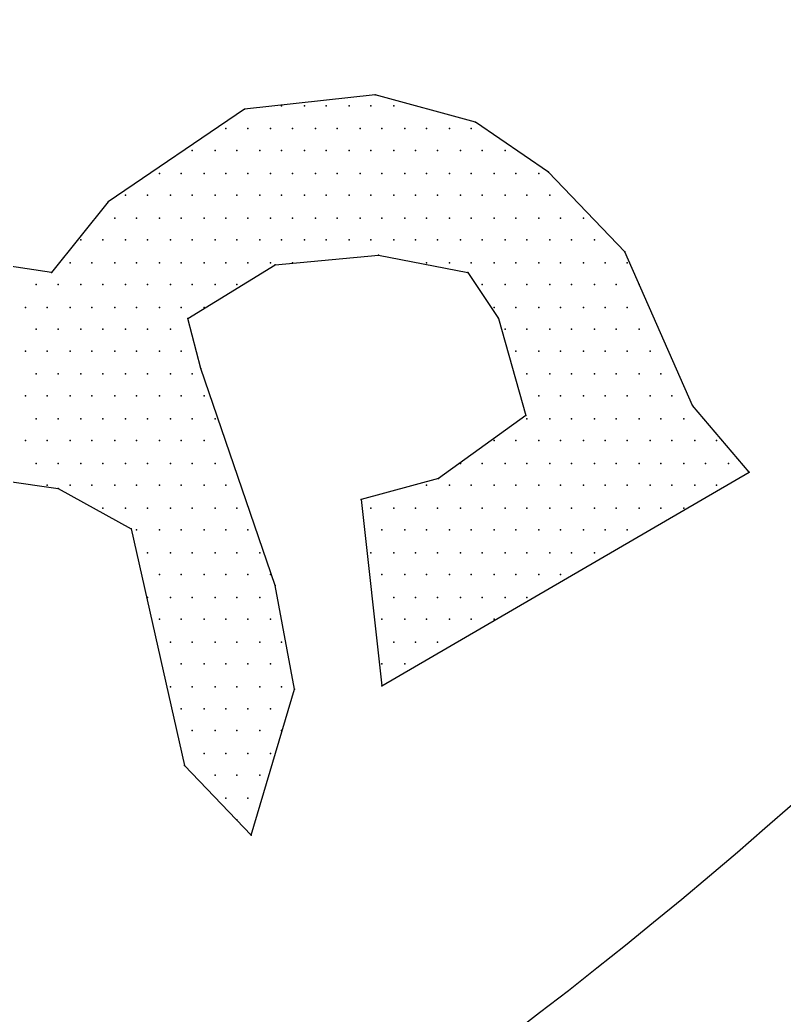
# Model space of a CAD drawing. Extents: x 180421 to 182279, y 668879 to 669787.
# Drawn here: x 180624.32 to 180628.02, y 669602.131 to 669606.948 of the extents above; entities that cross this region are included whole.
import ezdxf

# ---------------------------------------------------------------- set-up
doc = ezdxf.new("R2010")
doc.units = 0
doc.header["$LTSCALE"] = 2.5
doc.header["$MEASUREMENT"] = 0
doc.layers.get('0').update_dxf_attribs({"linetype": 'CONTINUOUS'})
doc.layers.add('KOTERET', color=1, linetype='CONTINUOUS')

# ---------------------------------------------------------------- blocks, each defined once
blk = doc.blocks.new('elipsa')
at = {"layer": 'KOTERET', "color": 1, "linetype": 'Continuous'}
for points in [[(20.3683, 15.4817, 0.06433), (7.6269, 18.997, 0.055067), (-3.6948, 19.3348, 0.081051), (-17.0697, 16.5849, 0.05642), (-25.5411, 12.204, 0.170965), (-32.0544, 4.6087, 0.076819), (-33.0467, 0.117, 0.118306), (-31.4579, -6.7288, 0.129737), (-26.3803, -12.4978, 0.070189), (-16.4416, -17.7337, 0.047922), (-8.9888, -19.6286, 0.049022), (1.6784, -20.3939, 0.072792), (17.2806, -17.6915, 0.1248), (27.5308, -12.0861, 0.103709), (33.1626, -4.1213, 0.036886), (33.5743, -2.3743, 0.106536), (33.2893, 2.7508, 0.106243), (28.2222, 10.4886, 0.106919), (20.3683, 15.4817)], [(-8.7988, -18.4832, 0.049045), (1.6467, -19.2327, 0.072972), (16.9534, -16.5725, 0.125195), (26.7391, -11.2363, 0.103069), (32.0753, -3.7149, 0.035565), (32.4289, -2.1895, 0.105225), (32.1861, 2.3919, 0.105504), (27.4094, 9.6652, 0.107235), (19.9461, 14.405, 0.064474), (7.4632, 17.8464, 0.055181), (-3.6262, 18.1789, 0.081162), (-16.6527, 15.5029, 0.05669), (-24.9288, 11.217, 0.171614), (-30.9723, 4.1918, 0.076301), (-31.8855, 0.0748, 0.117637), (-30.4181, -6.2062, 0.130118), (-25.7153, -11.5424, 0.070334), (-16.0457, -16.6411, 0.047983), (-8.7988, -18.4832)]]:
    blk.add_lwpolyline(points, format="xyb", dxfattribs=at)
at = {"layer": 'KOTERET', "color": 2, "linetype": 'Continuous'}
for points in [[(24.327, -8.1591), (23.6936, -8.2278)], [(24.8125, -8.2911), (24.327, -8.1591)], [(23.6936, -8.2278), (23.0338, -8.6764)], [(23.873, -8.2119), (23.873, -8.2119)], [(23.9839, -8.2119), (23.9839, -8.2119)], [(24.0894, -8.2119), (24.0894, -8.2119)], [(24.2003, -8.2119), (24.2003, -8.2119)], [(24.3058, -8.2119), (24.3058, -8.2119)], [(24.4167, -8.2119), (24.4167, -8.2119)], [(23.6038, -8.3228), (23.6038, -8.3228)], [(23.7094, -8.3228), (23.7094, -8.3228)], [(23.8203, -8.3228), (23.8203, -8.3228)], [(23.9258, -8.3228), (23.9258, -8.3228)], [(24.0367, -8.3228), (24.0367, -8.3228)], [(24.1422, -8.3228), (24.1422, -8.3228)], [(24.2531, -8.3228), (24.2531, -8.3228)], [(24.3586, -8.3228), (24.3586, -8.3228)], [(24.4695, -8.3228), (24.4695, -8.3228)], [(24.575, -8.3228), (24.575, -8.3228)], [(24.6859, -8.3228), (24.6859, -8.3228)], [(24.7914, -8.3228), (24.7914, -8.3228)], [(25.1662, -8.5339), (24.8125, -8.2911)], [(23.4402, -8.4283), (23.4402, -8.4283)], [(23.5511, -8.4283), (23.5511, -8.4283)], [(23.6566, -8.4283), (23.6566, -8.4283)], [(23.7675, -8.4283), (23.7675, -8.4283)], [(23.873, -8.4283), (23.873, -8.4283)], [(23.9839, -8.4283), (23.9839, -8.4283)], [(24.0894, -8.4283), (24.0894, -8.4283)], [(24.2003, -8.4283), (24.2003, -8.4283)], [(24.3058, -8.4283), (24.3058, -8.4283)], [(24.4167, -8.4283), (24.4167, -8.4283)], [(24.5222, -8.4283), (24.5222, -8.4283)], [(24.6278, -8.4283), (24.6278, -8.4283)], [(24.7387, -8.4283), (24.7387, -8.4283)], [(24.8442, -8.4283), (24.8442, -8.4283)], [(24.9551, -8.4283), (24.9551, -8.4283)], [(23.2819, -8.5392), (23.2819, -8.5392)], [(23.3874, -8.5392), (23.3874, -8.5392)], [(23.4983, -8.5392), (23.4983, -8.5392)], [(23.6038, -8.5392), (23.6038, -8.5392)], [(23.7094, -8.5392), (23.7094, -8.5392)], [(23.8203, -8.5392), (23.8203, -8.5392)], [(23.9258, -8.5392), (23.9258, -8.5392)], [(24.0367, -8.5392), (24.0367, -8.5392)], [(24.1422, -8.5392), (24.1422, -8.5392)], [(24.2531, -8.5392), (24.2531, -8.5392)], [(24.3586, -8.5392), (24.3586, -8.5392)], [(24.4695, -8.5392), (24.4695, -8.5392)], [(24.575, -8.5392), (24.575, -8.5392)], [(24.6859, -8.5392), (24.6859, -8.5392)], [(24.7914, -8.5392), (24.7914, -8.5392)], [(24.9023, -8.5392), (24.9023, -8.5392)], [(25.0078, -8.5392), (25.0078, -8.5392)], [(25.1187, -8.5392), (25.1187, -8.5392)], [(25.5357, -8.9192), (25.1662, -8.5339)], [(23.1183, -8.6447), (23.1183, -8.6447)], [(23.2238, -8.6447), (23.2238, -8.6447)], [(23.3347, -8.6447), (23.3347, -8.6447)], [(23.4402, -8.6447), (23.4402, -8.6447)], [(23.5511, -8.6447), (23.5511, -8.6447)], [(23.6566, -8.6447), (23.6566, -8.6447)], [(23.7675, -8.6447), (23.7675, -8.6447)], [(23.873, -8.6447), (23.873, -8.6447)], [(23.9839, -8.6447), (23.9839, -8.6447)], [(24.0894, -8.6447), (24.0894, -8.6447)], [(24.2003, -8.6447), (24.2003, -8.6447)], [(24.3058, -8.6447), (24.3058, -8.6447)], [(24.4167, -8.6447), (24.4167, -8.6447)], [(24.5222, -8.6447), (24.5222, -8.6447)], [(24.6278, -8.6447), (24.6278, -8.6447)], [(24.7387, -8.6447), (24.7387, -8.6447)], [(24.8442, -8.6447), (24.8442, -8.6447)], [(24.9551, -8.6447), (24.9551, -8.6447)], [(25.0606, -8.6447), (25.0606, -8.6447)], [(25.1715, -8.6447), (25.1715, -8.6447)], [(23.0338, -8.6764), (22.7593, -9.0195)], [(23.0655, -8.7556), (23.0655, -8.7556)], [(23.171, -8.7556), (23.171, -8.7556)], [(23.2819, -8.7556), (23.2819, -8.7556)], [(23.3874, -8.7556), (23.3874, -8.7556)], [(23.4983, -8.7556), (23.4983, -8.7556)], [(23.6038, -8.7556), (23.6038, -8.7556)], [(23.7094, -8.7556), (23.7094, -8.7556)], [(23.8203, -8.7556), (23.8203, -8.7556)], [(23.9258, -8.7556), (23.9258, -8.7556)], [(24.0367, -8.7556), (24.0367, -8.7556)], [(24.1422, -8.7556), (24.1422, -8.7556)], [(24.2531, -8.7556), (24.2531, -8.7556)], [(24.3586, -8.7556), (24.3586, -8.7556)], [(24.4695, -8.7556), (24.4695, -8.7556)], [(24.575, -8.7556), (24.575, -8.7556)], [(24.6859, -8.7556), (24.6859, -8.7556)], [(24.7914, -8.7556), (24.7914, -8.7556)], [(24.9023, -8.7556), (24.9023, -8.7556)], [(25.0078, -8.7556), (25.0078, -8.7556)], [(25.1187, -8.7556), (25.1187, -8.7556)], [(25.2242, -8.7556), (25.2242, -8.7556)], [(25.3351, -8.7556), (25.3351, -8.7556)], [(22.9019, -8.8611), (22.9019, -8.8611)], [(23.0074, -8.8611), (23.0074, -8.8611)], [(23.1183, -8.8611), (23.1183, -8.8611)], [(23.2238, -8.8611), (23.2238, -8.8611)], [(23.3347, -8.8611), (23.3347, -8.8611)], [(23.4402, -8.8611), (23.4402, -8.8611)], [(23.5511, -8.8611), (23.5511, -8.8611)], [(23.6566, -8.8611), (23.6566, -8.8611)], [(23.7675, -8.8611), (23.7675, -8.8611)], [(23.873, -8.8611), (23.873, -8.8611)], [(23.9839, -8.8611), (23.9839, -8.8611)], [(24.0894, -8.8611), (24.0894, -8.8611)], [(24.2003, -8.8611), (24.2003, -8.8611)], [(24.3058, -8.8611), (24.3058, -8.8611)], [(24.4167, -8.8611), (24.4167, -8.8611)], [(24.5222, -8.8611), (24.5222, -8.8611)], [(24.6278, -8.8611), (24.6278, -8.8611)], [(24.7387, -8.8611), (24.7387, -8.8611)], [(24.8442, -8.8611), (24.8442, -8.8611)], [(24.9551, -8.8611), (24.9551, -8.8611)], [(25.0606, -8.8611), (25.0606, -8.8611)], [(25.1715, -8.8611), (25.1715, -8.8611)], [(25.277, -8.8611), (25.277, -8.8611)], [(25.3879, -8.8611), (25.3879, -8.8611)], [(22.7593, -9.0195), (22.0943, -8.9192)], [(23.8414, -8.9825), (24.3428, -8.935)], [(24.3428, -8.935), (24.7756, -9.0195)], [(25.8629, -9.6634), (25.5357, -8.9192)], [(22.8491, -8.972), (22.8491, -8.972)], [(22.9546, -8.972), (22.9546, -8.972)], [(23.0655, -8.972), (23.0655, -8.972)], [(23.171, -8.972), (23.171, -8.972)], [(23.2819, -8.972), (23.2819, -8.972)], [(23.3874, -8.972), (23.3874, -8.972)], [(23.4191, -9.2412), (23.8414, -8.9825)], [(23.4983, -8.972), (23.4983, -8.972)], [(23.6038, -8.972), (23.6038, -8.972)], [(23.7094, -8.972), (23.7094, -8.972)], [(23.8203, -8.972), (23.8203, -8.972)], [(23.9258, -8.972), (23.9258, -8.972)], [(24.575, -8.972), (24.575, -8.972)], [(24.6859, -8.972), (24.6859, -8.972)], [(24.7914, -8.972), (24.7914, -8.972)], [(24.9023, -8.972), (24.9023, -8.972)], [(25.0078, -8.972), (25.0078, -8.972)], [(25.1187, -8.972), (25.1187, -8.972)], [(25.2242, -8.972), (25.2242, -8.972)], [(25.3351, -8.972), (25.3351, -8.972)], [(25.4406, -8.972), (25.4406, -8.972)], [(25.5462, -8.972), (25.5462, -8.972)], [(24.7756, -9.0195), (24.9234, -9.2412)], [(22.6854, -9.0775), (22.6854, -9.0775)], [(22.791, -9.0775), (22.791, -9.0775)], [(22.9019, -9.0775), (22.9019, -9.0775)], [(23.0074, -9.0775), (23.0074, -9.0775)], [(23.1183, -9.0775), (23.1183, -9.0775)], [(23.2238, -9.0775), (23.2238, -9.0775)], [(23.3347, -9.0775), (23.3347, -9.0775)], [(23.4402, -9.0775), (23.4402, -9.0775)], [(23.5511, -9.0775), (23.5511, -9.0775)], [(23.6566, -9.0775), (23.6566, -9.0775)], [(24.8442, -9.0775), (24.8442, -9.0775)], [(24.9551, -9.0775), (24.9551, -9.0775)], [(25.0606, -9.0775), (25.0606, -9.0775)], [(25.1715, -9.0775), (25.1715, -9.0775)], [(25.277, -9.0775), (25.277, -9.0775)], [(25.3879, -9.0775), (25.3879, -9.0775)], [(25.4934, -9.0775), (25.4934, -9.0775)], [(25.6043, -9.0775), (25.6043, -9.0775)], [(22.6327, -9.1884), (22.6327, -9.1884)], [(22.7382, -9.1884), (22.7382, -9.1884)], [(22.8491, -9.1884), (22.8491, -9.1884)], [(22.9546, -9.1884), (22.9546, -9.1884)], [(23.0655, -9.1884), (23.0655, -9.1884)], [(23.171, -9.1884), (23.171, -9.1884)], [(23.2819, -9.1884), (23.2819, -9.1884)], [(23.3874, -9.1884), (23.3874, -9.1884)], [(23.4983, -9.1884), (23.4983, -9.1884)], [(24.9023, -9.1884), (24.9023, -9.1884)], [(25.0078, -9.1884), (25.0078, -9.1884)], [(25.1187, -9.1884), (25.1187, -9.1884)], [(25.2242, -9.1884), (25.2242, -9.1884)], [(25.3351, -9.1884), (25.3351, -9.1884)], [(25.4406, -9.1884), (25.4406, -9.1884)], [(25.5462, -9.1884), (25.5462, -9.1884)], [(23.4824, -9.484), (23.4191, -9.2412)], [(24.9234, -9.2412), (25.0553, -9.7109)], [(22.6854, -9.2939), (22.6854, -9.2939)], [(22.791, -9.2939), (22.791, -9.2939)], [(22.9019, -9.2939), (22.9019, -9.2939)], [(23.0074, -9.2939), (23.0074, -9.2939)], [(23.1183, -9.2939), (23.1183, -9.2939)], [(23.2238, -9.2939), (23.2238, -9.2939)], [(23.3347, -9.2939), (23.3347, -9.2939)], [(24.9551, -9.2939), (24.9551, -9.2939)], [(25.0606, -9.2939), (25.0606, -9.2939)], [(25.1715, -9.2939), (25.1715, -9.2939)], [(25.277, -9.2939), (25.277, -9.2939)], [(25.3879, -9.2939), (25.3879, -9.2939)], [(25.4934, -9.2939), (25.4934, -9.2939)], [(25.6043, -9.2939), (25.6043, -9.2939)], [(22.6327, -9.3995), (22.6327, -9.3995)], [(22.7382, -9.3995), (22.7382, -9.3995)], [(22.8491, -9.3995), (22.8491, -9.3995)], [(22.9546, -9.3995), (22.9546, -9.3995)], [(23.0655, -9.3995), (23.0655, -9.3995)], [(23.171, -9.3995), (23.171, -9.3995)], [(23.2819, -9.3995), (23.2819, -9.3995)], [(23.3874, -9.3995), (23.3874, -9.3995)], [(25.0078, -9.3995), (25.0078, -9.3995)], [(25.1187, -9.3995), (25.1187, -9.3995)], [(25.2242, -9.3995), (25.2242, -9.3995)], [(25.3351, -9.3995), (25.3351, -9.3995)], [(25.4406, -9.3995), (25.4406, -9.3995)], [(25.5462, -9.3995), (25.5462, -9.3995)], [(25.6571, -9.3995), (25.6571, -9.3995)], [(23.8414, -10.5343), (23.4824, -9.484)], [(22.6854, -9.5103), (22.6854, -9.5103)], [(22.791, -9.5103), (22.791, -9.5103)], [(22.9019, -9.5103), (22.9019, -9.5103)], [(23.0074, -9.5103), (23.0074, -9.5103)], [(23.1183, -9.5103), (23.1183, -9.5103)], [(23.2238, -9.5103), (23.2238, -9.5103)], [(23.3347, -9.5103), (23.3347, -9.5103)], [(23.4402, -9.5103), (23.4402, -9.5103)], [(25.0606, -9.5103), (25.0606, -9.5103)], [(25.1715, -9.5103), (25.1715, -9.5103)], [(25.277, -9.5103), (25.277, -9.5103)], [(25.3879, -9.5103), (25.3879, -9.5103)], [(25.4934, -9.5103), (25.4934, -9.5103)], [(25.6043, -9.5103), (25.6043, -9.5103)], [(25.7098, -9.5103), (25.7098, -9.5103)], [(22.6327, -9.6159), (22.6327, -9.6159)], [(22.7382, -9.6159), (22.7382, -9.6159)], [(22.8491, -9.6159), (22.8491, -9.6159)], [(22.9546, -9.6159), (22.9546, -9.6159)], [(23.0655, -9.6159), (23.0655, -9.6159)], [(23.171, -9.6159), (23.171, -9.6159)], [(23.2819, -9.6159), (23.2819, -9.6159)], [(23.3874, -9.6159), (23.3874, -9.6159)], [(23.4983, -9.6159), (23.4983, -9.6159)], [(25.1187, -9.6159), (25.1187, -9.6159)], [(25.2242, -9.6159), (25.2242, -9.6159)], [(25.3351, -9.6159), (25.3351, -9.6159)], [(25.4406, -9.6159), (25.4406, -9.6159)], [(25.5462, -9.6159), (25.5462, -9.6159)], [(25.6571, -9.6159), (25.6571, -9.6159)], [(25.7626, -9.6159), (25.7626, -9.6159)], [(26.1374, -9.9854), (25.8629, -9.6634)], [(22.6854, -9.7268), (22.6854, -9.7268)], [(22.791, -9.7268), (22.791, -9.7268)], [(22.9019, -9.7268), (22.9019, -9.7268)], [(23.0074, -9.7268), (23.0074, -9.7268)], [(23.1183, -9.7268), (23.1183, -9.7268)], [(23.2238, -9.7268), (23.2238, -9.7268)], [(23.3347, -9.7268), (23.3347, -9.7268)], [(23.4402, -9.7268), (23.4402, -9.7268)], [(23.5511, -9.7268), (23.5511, -9.7268)], [(25.0553, -9.7109), (24.6331, -10.0171)], [(25.0606, -9.7268), (25.0606, -9.7268)], [(25.1715, -9.7268), (25.1715, -9.7268)], [(25.277, -9.7268), (25.277, -9.7268)], [(25.3879, -9.7268), (25.3879, -9.7268)], [(25.4934, -9.7268), (25.4934, -9.7268)], [(25.6043, -9.7268), (25.6043, -9.7268)], [(25.7098, -9.7268), (25.7098, -9.7268)], [(25.8207, -9.7268), (25.8207, -9.7268)], [(22.6327, -9.8323), (22.6327, -9.8323)], [(22.7382, -9.8323), (22.7382, -9.8323)], [(22.8491, -9.8323), (22.8491, -9.8323)], [(22.9546, -9.8323), (22.9546, -9.8323)], [(23.0655, -9.8323), (23.0655, -9.8323)], [(23.171, -9.8323), (23.171, -9.8323)], [(23.2819, -9.8323), (23.2819, -9.8323)], [(23.3874, -9.8323), (23.3874, -9.8323)], [(23.4983, -9.8323), (23.4983, -9.8323)], [(24.9023, -9.8323), (24.9023, -9.8323)], [(25.0078, -9.8323), (25.0078, -9.8323)], [(25.1187, -9.8323), (25.1187, -9.8323)], [(25.2242, -9.8323), (25.2242, -9.8323)], [(25.3351, -9.8323), (25.3351, -9.8323)], [(25.4406, -9.8323), (25.4406, -9.8323)], [(25.5462, -9.8323), (25.5462, -9.8323)], [(25.6571, -9.8323), (25.6571, -9.8323)], [(25.7626, -9.8323), (25.7626, -9.8323)], [(25.8735, -9.8323), (25.8735, -9.8323)], [(25.979, -9.8323), (25.979, -9.8323)], [(22.0151, -9.9537), (22.791, -10.0646)], [(22.6854, -9.9432), (22.6854, -9.9432)], [(22.791, -9.9432), (22.791, -9.9432)], [(22.9019, -9.9432), (22.9019, -9.9432)], [(23.0074, -9.9432), (23.0074, -9.9432)], [(23.1183, -9.9432), (23.1183, -9.9432)], [(23.2238, -9.9432), (23.2238, -9.9432)], [(23.3347, -9.9432), (23.3347, -9.9432)], [(23.4402, -9.9432), (23.4402, -9.9432)], [(23.5511, -9.9432), (23.5511, -9.9432)], [(24.7387, -9.9432), (24.7387, -9.9432)], [(24.8442, -9.9432), (24.8442, -9.9432)], [(24.9551, -9.9432), (24.9551, -9.9432)], [(25.0606, -9.9432), (25.0606, -9.9432)], [(25.1715, -9.9432), (25.1715, -9.9432)], [(25.277, -9.9432), (25.277, -9.9432)], [(25.3879, -9.9432), (25.3879, -9.9432)], [(25.4934, -9.9432), (25.4934, -9.9432)], [(25.6043, -9.9432), (25.6043, -9.9432)], [(25.7098, -9.9432), (25.7098, -9.9432)], [(25.8207, -9.9432), (25.8207, -9.9432)], [(25.9262, -9.9432), (25.9262, -9.9432)], [(26.0371, -9.9432), (26.0371, -9.9432)], [(24.6331, -10.0171), (24.2583, -10.1173)], [(24.3586, -11.0199), (26.1374, -9.9854)], [(22.7382, -10.0487), (22.7382, -10.0487)], [(22.791, -10.0646), (23.1446, -10.2598)], [(22.8491, -10.0487), (22.8491, -10.0487)], [(22.9546, -10.0487), (22.9546, -10.0487)], [(23.0655, -10.0487), (23.0655, -10.0487)], [(23.171, -10.0487), (23.171, -10.0487)], [(23.2819, -10.0487), (23.2819, -10.0487)], [(23.3874, -10.0487), (23.3874, -10.0487)], [(23.4983, -10.0487), (23.4983, -10.0487)], [(23.6038, -10.0487), (23.6038, -10.0487)], [(24.575, -10.0487), (24.575, -10.0487)], [(24.6859, -10.0487), (24.6859, -10.0487)], [(24.7914, -10.0487), (24.7914, -10.0487)], [(24.9023, -10.0487), (24.9023, -10.0487)], [(25.0078, -10.0487), (25.0078, -10.0487)], [(25.1187, -10.0487), (25.1187, -10.0487)], [(25.2242, -10.0487), (25.2242, -10.0487)], [(25.3351, -10.0487), (25.3351, -10.0487)], [(25.4406, -10.0487), (25.4406, -10.0487)], [(25.5462, -10.0487), (25.5462, -10.0487)], [(25.6571, -10.0487), (25.6571, -10.0487)], [(25.7626, -10.0487), (25.7626, -10.0487)], [(25.8735, -10.0487), (25.8735, -10.0487)], [(25.979, -10.0487), (25.979, -10.0487)], [(23.0074, -10.1596), (23.0074, -10.1596)], [(23.1183, -10.1596), (23.1183, -10.1596)], [(23.2238, -10.1596), (23.2238, -10.1596)], [(23.3347, -10.1596), (23.3347, -10.1596)], [(23.4402, -10.1596), (23.4402, -10.1596)], [(23.5511, -10.1596), (23.5511, -10.1596)], [(23.6566, -10.1596), (23.6566, -10.1596)], [(24.2583, -10.1173), (24.3586, -11.0199)], [(24.3058, -10.1596), (24.3058, -10.1596)], [(24.4167, -10.1596), (24.4167, -10.1596)], [(24.5222, -10.1596), (24.5222, -10.1596)], [(24.6278, -10.1596), (24.6278, -10.1596)], [(24.7387, -10.1596), (24.7387, -10.1596)], [(24.8442, -10.1596), (24.8442, -10.1596)], [(24.9551, -10.1596), (24.9551, -10.1596)], [(25.0606, -10.1596), (25.0606, -10.1596)], [(25.1715, -10.1596), (25.1715, -10.1596)], [(25.277, -10.1596), (25.277, -10.1596)], [(25.3879, -10.1596), (25.3879, -10.1596)], [(25.4934, -10.1596), (25.4934, -10.1596)], [(25.6043, -10.1596), (25.6043, -10.1596)], [(25.7098, -10.1596), (25.7098, -10.1596)], [(25.8207, -10.1596), (25.8207, -10.1596)], [(23.1446, -10.2598), (23.4033, -11.4052)], [(23.171, -10.2651), (23.171, -10.2651)], [(23.2819, -10.2651), (23.2819, -10.2651)], [(23.3874, -10.2651), (23.3874, -10.2651)], [(23.4983, -10.2651), (23.4983, -10.2651)], [(23.6038, -10.2651), (23.6038, -10.2651)], [(23.7094, -10.2651), (23.7094, -10.2651)], [(24.3586, -10.2651), (24.3586, -10.2651)], [(24.4695, -10.2651), (24.4695, -10.2651)], [(24.575, -10.2651), (24.575, -10.2651)], [(24.6859, -10.2651), (24.6859, -10.2651)], [(24.7914, -10.2651), (24.7914, -10.2651)], [(24.9023, -10.2651), (24.9023, -10.2651)], [(25.0078, -10.2651), (25.0078, -10.2651)], [(25.1187, -10.2651), (25.1187, -10.2651)], [(25.2242, -10.2651), (25.2242, -10.2651)], [(25.3351, -10.2651), (25.3351, -10.2651)], [(25.4406, -10.2651), (25.4406, -10.2651)], [(25.5462, -10.2651), (25.5462, -10.2651)], [(23.2238, -10.376), (23.2238, -10.376)], [(23.3347, -10.376), (23.3347, -10.376)], [(23.4402, -10.376), (23.4402, -10.376)], [(23.5511, -10.376), (23.5511, -10.376)], [(23.6566, -10.376), (23.6566, -10.376)], [(23.7675, -10.376), (23.7675, -10.376)], [(24.3058, -10.376), (24.3058, -10.376)], [(24.4167, -10.376), (24.4167, -10.376)], [(24.5222, -10.376), (24.5222, -10.376)], [(24.6278, -10.376), (24.6278, -10.376)], [(24.7387, -10.376), (24.7387, -10.376)], [(24.8442, -10.376), (24.8442, -10.376)], [(24.9551, -10.376), (24.9551, -10.376)], [(25.0606, -10.376), (25.0606, -10.376)], [(25.1715, -10.376), (25.1715, -10.376)], [(25.277, -10.376), (25.277, -10.376)], [(25.3879, -10.376), (25.3879, -10.376)], [(23.2819, -10.4815), (23.2819, -10.4815)], [(23.3874, -10.4815), (23.3874, -10.4815)], [(23.4983, -10.4815), (23.4983, -10.4815)], [(23.6038, -10.4815), (23.6038, -10.4815)], [(23.7094, -10.4815), (23.7094, -10.4815)], [(23.8203, -10.4815), (23.8203, -10.4815)], [(24.3586, -10.4815), (24.3586, -10.4815)], [(24.4695, -10.4815), (24.4695, -10.4815)], [(24.575, -10.4815), (24.575, -10.4815)], [(24.6859, -10.4815), (24.6859, -10.4815)], [(24.7914, -10.4815), (24.7914, -10.4815)], [(24.9023, -10.4815), (24.9023, -10.4815)], [(25.0078, -10.4815), (25.0078, -10.4815)], [(25.1187, -10.4815), (25.1187, -10.4815)], [(25.2242, -10.4815), (25.2242, -10.4815)], [(23.9364, -11.0357), (23.8414, -10.5343)], [(23.2238, -10.5924), (23.2238, -10.5924)], [(23.3347, -10.5924), (23.3347, -10.5924)], [(23.4402, -10.5924), (23.4402, -10.5924)], [(23.5511, -10.5924), (23.5511, -10.5924)], [(23.6566, -10.5924), (23.6566, -10.5924)], [(23.7675, -10.5924), (23.7675, -10.5924)], [(24.4167, -10.5924), (24.4167, -10.5924)], [(24.5222, -10.5924), (24.5222, -10.5924)], [(24.6278, -10.5924), (24.6278, -10.5924)], [(24.7387, -10.5924), (24.7387, -10.5924)], [(24.8442, -10.5924), (24.8442, -10.5924)], [(24.9551, -10.5924), (24.9551, -10.5924)], [(25.0606, -10.5924), (25.0606, -10.5924)], [(23.2819, -10.6979), (23.2819, -10.6979)], [(23.3874, -10.6979), (23.3874, -10.6979)], [(23.4983, -10.6979), (23.4983, -10.6979)], [(23.6038, -10.6979), (23.6038, -10.6979)], [(23.7094, -10.6979), (23.7094, -10.6979)], [(23.8203, -10.6979), (23.8203, -10.6979)], [(24.3586, -10.6979), (24.3586, -10.6979)], [(24.4695, -10.6979), (24.4695, -10.6979)], [(24.575, -10.6979), (24.575, -10.6979)], [(24.6859, -10.6979), (24.6859, -10.6979)], [(24.7914, -10.6979), (24.7914, -10.6979)], [(24.9023, -10.6979), (24.9023, -10.6979)], [(23.3347, -10.8088), (23.3347, -10.8088)], [(23.4402, -10.8088), (23.4402, -10.8088)], [(23.5511, -10.8088), (23.5511, -10.8088)], [(23.6566, -10.8088), (23.6566, -10.8088)], [(23.7675, -10.8088), (23.7675, -10.8088)], [(23.873, -10.8088), (23.873, -10.8088)], [(24.4167, -10.8088), (24.4167, -10.8088)], [(24.5222, -10.8088), (24.5222, -10.8088)], [(24.6278, -10.8088), (24.6278, -10.8088)], [(23.3874, -10.9143), (23.3874, -10.9143)], [(23.4983, -10.9143), (23.4983, -10.9143)], [(23.6038, -10.9143), (23.6038, -10.9143)], [(23.7094, -10.9143), (23.7094, -10.9143)], [(23.8203, -10.9143), (23.8203, -10.9143)], [(24.3586, -10.9143), (24.3586, -10.9143)], [(24.4695, -10.9143), (24.4695, -10.9143)], [(23.3347, -11.0252), (23.3347, -11.0252)], [(23.4402, -11.0252), (23.4402, -11.0252)], [(23.5511, -11.0252), (23.5511, -11.0252)], [(23.6566, -11.0252), (23.6566, -11.0252)], [(23.7675, -11.0252), (23.7675, -11.0252)], [(23.873, -11.0252), (23.873, -11.0252)], [(23.7252, -11.743), (23.9364, -11.0357)], [(23.3874, -11.1307), (23.3874, -11.1307)], [(23.4983, -11.1307), (23.4983, -11.1307)], [(23.6038, -11.1307), (23.6038, -11.1307)], [(23.7094, -11.1307), (23.7094, -11.1307)], [(23.8203, -11.1307), (23.8203, -11.1307)], [(23.4402, -11.2363), (23.4402, -11.2363)], [(23.5511, -11.2363), (23.5511, -11.2363)], [(23.6566, -11.2363), (23.6566, -11.2363)], [(23.7675, -11.2363), (23.7675, -11.2363)], [(23.873, -11.2363), (23.873, -11.2363)], [(23.4983, -11.3471), (23.4983, -11.3471)], [(23.6038, -11.3471), (23.6038, -11.3471)], [(23.7094, -11.3471), (23.7094, -11.3471)], [(23.8203, -11.3471), (23.8203, -11.3471)], [(23.4033, -11.4052), (23.7252, -11.743)], [(23.5511, -11.4527), (23.5511, -11.4527)], [(23.6566, -11.4527), (23.6566, -11.4527)], [(23.7675, -11.4527), (23.7675, -11.4527)], [(23.6038, -11.5636), (23.6038, -11.5636)], [(23.7094, -11.5636), (23.7094, -11.5636)], [(23.6566, -11.6691), (23.6566, -11.6691)]]:
    blk.add_lwpolyline(points, dxfattribs=at)
at = {"layer": 'KOTERET', "color": 1}
for p in [(24.327, -8.1591), (24.327, -8.1591), (23.6936, -8.2278), (23.6936, -8.2278), (23.873, -8.2119), (23.873, -8.2119), (23.9839, -8.2119), (23.9839, -8.2119), (24.0894, -8.2119), (24.0894, -8.2119), (24.2003, -8.2119), (24.2003, -8.2119), (24.3058, -8.2119), (24.3058, -8.2119), (24.4167, -8.2119), (24.4167, -8.2119), (23.6038, -8.3228), (23.6038, -8.3228), (23.7094, -8.3228), (23.7094, -8.3228), (23.8203, -8.3228), (23.8203, -8.3228), (23.9258, -8.3228), (23.9258, -8.3228), (24.0367, -8.3228), (24.0367, -8.3228), (24.1422, -8.3228), (24.1422, -8.3228), (24.2531, -8.3228), (24.2531, -8.3228), (24.3586, -8.3228), (24.3586, -8.3228), (24.4695, -8.3228), (24.4695, -8.3228), (24.575, -8.3228), (24.575, -8.3228), (24.6859, -8.3228), (24.6859, -8.3228), (24.7914, -8.3228), (24.7914, -8.3228), (24.8125, -8.2911), (24.8125, -8.2911), (23.4402, -8.4283), (23.4402, -8.4283), (23.5511, -8.4283), (23.5511, -8.4283), (23.6566, -8.4283), (23.6566, -8.4283), (23.7675, -8.4283), (23.7675, -8.4283), (23.873, -8.4283), (23.873, -8.4283), (23.9839, -8.4283), (23.9839, -8.4283), (24.0894, -8.4283), (24.0894, -8.4283), (24.2003, -8.4283), (24.2003, -8.4283), (24.3058, -8.4283), (24.3058, -8.4283), (24.4167, -8.4283), (24.4167, -8.4283), (24.5222, -8.4283), (24.5222, -8.4283), (24.6278, -8.4283), (24.6278, -8.4283), (24.7387, -8.4283), (24.7387, -8.4283), (24.8442, -8.4283), (24.8442, -8.4283), (24.9551, -8.4283), (24.9551, -8.4283), (23.2819, -8.5392), (23.2819, -8.5392), (23.3874, -8.5392), (23.3874, -8.5392), (23.4983, -8.5392), (23.4983, -8.5392), (23.6038, -8.5392), (23.6038, -8.5392), (23.7094, -8.5392), (23.7094, -8.5392), (23.8203, -8.5392), (23.8203, -8.5392), (23.9258, -8.5392), (23.9258, -8.5392), (24.0367, -8.5392), (24.0367, -8.5392), (24.1422, -8.5392), (24.1422, -8.5392), (24.2531, -8.5392), (24.2531, -8.5392), (24.3586, -8.5392), (24.3586, -8.5392), (24.4695, -8.5392), (24.4695, -8.5392), (24.575, -8.5392), (24.575, -8.5392), (24.6859, -8.5392), (24.6859, -8.5392), (24.7914, -8.5392), (24.7914, -8.5392), (24.9023, -8.5392), (24.9023, -8.5392), (25.0078, -8.5392), (25.0078, -8.5392), (25.1187, -8.5392), (25.1187, -8.5392), (25.1662, -8.5339), (25.1662, -8.5339), (23.1183, -8.6447), (23.1183, -8.6447), (23.2238, -8.6447), (23.2238, -8.6447), (23.3347, -8.6447), (23.3347, -8.6447), (23.4402, -8.6447), (23.4402, -8.6447), (23.5511, -8.6447), (23.5511, -8.6447), (23.6566, -8.6447), (23.6566, -8.6447), (23.7675, -8.6447), (23.7675, -8.6447), (23.873, -8.6447), (23.873, -8.6447), (23.9839, -8.6447), (23.9839, -8.6447), (24.0894, -8.6447), (24.0894, -8.6447), (24.2003, -8.6447), (24.2003, -8.6447), (24.3058, -8.6447), (24.3058, -8.6447), (24.4167, -8.6447), (24.4167, -8.6447), (24.5222, -8.6447), (24.5222, -8.6447), (24.6278, -8.6447), (24.6278, -8.6447), (24.7387, -8.6447), (24.7387, -8.6447), (24.8442, -8.6447), (24.8442, -8.6447), (24.9551, -8.6447), (24.9551, -8.6447), (25.0606, -8.6447), (25.0606, -8.6447), (25.1715, -8.6447), (25.1715, -8.6447), (23.0338, -8.6764), (23.0338, -8.6764), (23.0655, -8.7556), (23.0655, -8.7556), (23.171, -8.7556), (23.171, -8.7556), (23.2819, -8.7556), (23.2819, -8.7556), (23.3874, -8.7556), (23.3874, -8.7556), (23.4983, -8.7556), (23.4983, -8.7556), (23.6038, -8.7556), (23.6038, -8.7556), (23.7094, -8.7556), (23.7094, -8.7556), (23.8203, -8.7556), (23.8203, -8.7556), (23.9258, -8.7556), (23.9258, -8.7556), (24.0367, -8.7556), (24.0367, -8.7556), (24.1422, -8.7556), (24.1422, -8.7556), (24.2531, -8.7556), (24.2531, -8.7556), (24.3586, -8.7556), (24.3586, -8.7556), (24.4695, -8.7556), (24.4695, -8.7556), (24.575, -8.7556), (24.575, -8.7556), (24.6859, -8.7556), (24.6859, -8.7556), (24.7914, -8.7556), (24.7914, -8.7556), (24.9023, -8.7556), (24.9023, -8.7556), (25.0078, -8.7556), (25.0078, -8.7556), (25.1187, -8.7556), (25.1187, -8.7556), (25.2242, -8.7556), (25.2242, -8.7556), (25.3351, -8.7556), (25.3351, -8.7556), (22.9019, -8.8611), (22.9019, -8.8611), (23.0074, -8.8611), (23.0074, -8.8611), (23.1183, -8.8611), (23.1183, -8.8611), (23.2238, -8.8611), (23.2238, -8.8611), (23.3347, -8.8611), (23.3347, -8.8611), (23.4402, -8.8611), (23.4402, -8.8611), (23.5511, -8.8611), (23.5511, -8.8611), (23.6566, -8.8611), (23.6566, -8.8611), (23.7675, -8.8611), (23.7675, -8.8611), (23.873, -8.8611), (23.873, -8.8611), (23.9839, -8.8611), (23.9839, -8.8611), (24.0894, -8.8611), (24.0894, -8.8611), (24.2003, -8.8611), (24.2003, -8.8611), (24.3058, -8.8611), (24.3058, -8.8611), (24.4167, -8.8611), (24.4167, -8.8611), (24.5222, -8.8611), (24.5222, -8.8611), (24.6278, -8.8611), (24.6278, -8.8611), (24.7387, -8.8611), (24.7387, -8.8611), (24.8442, -8.8611), (24.8442, -8.8611), (24.9551, -8.8611), (24.9551, -8.8611), (25.0606, -8.8611), (25.0606, -8.8611), (25.1715, -8.8611), (25.1715, -8.8611), (25.277, -8.8611), (25.277, -8.8611), (25.3879, -8.8611), (25.3879, -8.8611), (24.3428, -8.935), (24.3428, -8.935), (25.5357, -8.9192), (25.5357, -8.9192), (22.8491, -8.972), (22.8491, -8.972), (22.9546, -8.972), (22.9546, -8.972), (23.0655, -8.972), (23.0655, -8.972), (23.171, -8.972), (23.171, -8.972), (23.2819, -8.972), (23.2819, -8.972), (23.3874, -8.972), (23.3874, -8.972), (23.4983, -8.972), (23.4983, -8.972), (23.6038, -8.972), (23.6038, -8.972), (23.7094, -8.972), (23.7094, -8.972), (23.8203, -8.972), (23.8203, -8.972), (23.8414, -8.9825), (23.8414, -8.9825), (23.9258, -8.972), (23.9258, -8.972), (24.575, -8.972), (24.575, -8.972), (24.6859, -8.972), (24.6859, -8.972), (24.7914, -8.972), (24.7914, -8.972), (24.9023, -8.972), (24.9023, -8.972), (25.0078, -8.972), (25.0078, -8.972), (25.1187, -8.972), (25.1187, -8.972), (25.2242, -8.972), (25.2242, -8.972), (25.3351, -8.972), (25.3351, -8.972), (25.4406, -8.972), (25.4406, -8.972), (25.5462, -8.972), (25.5462, -8.972), (22.7593, -9.0195), (22.7593, -9.0195), (24.7756, -9.0195), (24.7756, -9.0195), (22.6854, -9.0775), (22.6854, -9.0775), (22.791, -9.0775), (22.791, -9.0775), (22.9019, -9.0775), (22.9019, -9.0775), (23.0074, -9.0775), (23.0074, -9.0775), (23.1183, -9.0775), (23.1183, -9.0775), (23.2238, -9.0775), (23.2238, -9.0775), (23.3347, -9.0775), (23.3347, -9.0775), (23.4402, -9.0775), (23.4402, -9.0775), (23.5511, -9.0775), (23.5511, -9.0775), (23.6566, -9.0775), (23.6566, -9.0775), (24.8442, -9.0775), (24.8442, -9.0775), (24.9551, -9.0775), (24.9551, -9.0775), (25.0606, -9.0775), (25.0606, -9.0775), (25.1715, -9.0775), (25.1715, -9.0775), (25.277, -9.0775), (25.277, -9.0775), (25.3879, -9.0775), (25.3879, -9.0775), (25.4934, -9.0775), (25.4934, -9.0775), (25.6043, -9.0775), (25.6043, -9.0775), (22.6327, -9.1884), (22.6327, -9.1884), (22.7382, -9.1884), (22.7382, -9.1884), (22.8491, -9.1884), (22.8491, -9.1884), (22.9546, -9.1884), (22.9546, -9.1884), (23.0655, -9.1884), (23.0655, -9.1884), (23.171, -9.1884), (23.171, -9.1884), (23.2819, -9.1884), (23.2819, -9.1884), (23.3874, -9.1884), (23.3874, -9.1884), (23.4983, -9.1884), (23.4983, -9.1884), (24.9023, -9.1884), (24.9023, -9.1884), (25.0078, -9.1884), (25.0078, -9.1884), (25.1187, -9.1884), (25.1187, -9.1884), (25.2242, -9.1884), (25.2242, -9.1884), (25.3351, -9.1884), (25.3351, -9.1884), (25.4406, -9.1884), (25.4406, -9.1884), (25.5462, -9.1884), (25.5462, -9.1884), (23.4191, -9.2412), (23.4191, -9.2412), (24.9234, -9.2412), (24.9234, -9.2412), (22.6854, -9.2939), (22.6854, -9.2939), (22.791, -9.2939), (22.791, -9.2939), (22.9019, -9.2939), (22.9019, -9.2939), (23.0074, -9.2939), (23.0074, -9.2939), (23.1183, -9.2939), (23.1183, -9.2939), (23.2238, -9.2939), (23.2238, -9.2939), (23.3347, -9.2939), (23.3347, -9.2939), (24.9551, -9.2939), (24.9551, -9.2939), (25.0606, -9.2939), (25.0606, -9.2939), (25.1715, -9.2939), (25.1715, -9.2939), (25.277, -9.2939), (25.277, -9.2939), (25.3879, -9.2939), (25.3879, -9.2939), (25.4934, -9.2939), (25.4934, -9.2939), (25.6043, -9.2939), (25.6043, -9.2939), (22.6327, -9.3995), (22.6327, -9.3995), (22.7382, -9.3995), (22.7382, -9.3995), (22.8491, -9.3995), (22.8491, -9.3995), (22.9546, -9.3995), (22.9546, -9.3995), (23.0655, -9.3995), (23.0655, -9.3995), (23.171, -9.3995), (23.171, -9.3995), (23.2819, -9.3995), (23.2819, -9.3995), (23.3874, -9.3995), (23.3874, -9.3995), (25.0078, -9.3995), (25.0078, -9.3995), (25.1187, -9.3995), (25.1187, -9.3995), (25.2242, -9.3995), (25.2242, -9.3995), (25.3351, -9.3995), (25.3351, -9.3995), (25.4406, -9.3995), (25.4406, -9.3995), (25.5462, -9.3995), (25.5462, -9.3995), (25.6571, -9.3995), (25.6571, -9.3995), (23.4824, -9.484), (23.4824, -9.484), (22.6854, -9.5103), (22.6854, -9.5103), (22.791, -9.5103), (22.791, -9.5103), (22.9019, -9.5103), (22.9019, -9.5103), (23.0074, -9.5103), (23.0074, -9.5103), (23.1183, -9.5103), (23.1183, -9.5103), (23.2238, -9.5103), (23.2238, -9.5103), (23.3347, -9.5103), (23.3347, -9.5103), (23.4402, -9.5103), (23.4402, -9.5103), (25.0606, -9.5103), (25.0606, -9.5103), (25.1715, -9.5103), (25.1715, -9.5103), (25.277, -9.5103), (25.277, -9.5103), (25.3879, -9.5103), (25.3879, -9.5103), (25.4934, -9.5103), (25.4934, -9.5103), (25.6043, -9.5103), (25.6043, -9.5103), (25.7098, -9.5103), (25.7098, -9.5103), (22.6327, -9.6159), (22.6327, -9.6159), (22.7382, -9.6159), (22.7382, -9.6159), (22.8491, -9.6159), (22.8491, -9.6159), (22.9546, -9.6159), (22.9546, -9.6159), (23.0655, -9.6159), (23.0655, -9.6159), (23.171, -9.6159), (23.171, -9.6159), (23.2819, -9.6159), (23.2819, -9.6159), (23.3874, -9.6159), (23.3874, -9.6159), (23.4983, -9.6159), (23.4983, -9.6159), (25.1187, -9.6159), (25.1187, -9.6159), (25.2242, -9.6159), (25.2242, -9.6159), (25.3351, -9.6159), (25.3351, -9.6159), (25.4406, -9.6159), (25.4406, -9.6159), (25.5462, -9.6159), (25.5462, -9.6159), (25.6571, -9.6159), (25.6571, -9.6159), (25.7626, -9.6159), (25.7626, -9.6159), (25.8629, -9.6634), (25.8629, -9.6634), (22.6854, -9.7268), (22.6854, -9.7268), (22.791, -9.7268), (22.791, -9.7268), (22.9019, -9.7268), (22.9019, -9.7268), (23.0074, -9.7268), (23.0074, -9.7268), (23.1183, -9.7268), (23.1183, -9.7268), (23.2238, -9.7268), (23.2238, -9.7268), (23.3347, -9.7268), (23.3347, -9.7268), (23.4402, -9.7268), (23.4402, -9.7268), (23.5511, -9.7268), (23.5511, -9.7268), (25.0553, -9.7109), (25.0553, -9.7109), (25.0606, -9.7268), (25.0606, -9.7268), (25.1715, -9.7268), (25.1715, -9.7268), (25.277, -9.7268), (25.277, -9.7268), (25.3879, -9.7268), (25.3879, -9.7268), (25.4934, -9.7268), (25.4934, -9.7268), (25.6043, -9.7268), (25.6043, -9.7268), (25.7098, -9.7268), (25.7098, -9.7268), (25.8207, -9.7268), (25.8207, -9.7268), (22.6327, -9.8323), (22.6327, -9.8323), (22.7382, -9.8323), (22.7382, -9.8323), (22.8491, -9.8323), (22.8491, -9.8323), (22.9546, -9.8323), (22.9546, -9.8323), (23.0655, -9.8323), (23.0655, -9.8323), (23.171, -9.8323), (23.171, -9.8323), (23.2819, -9.8323), (23.2819, -9.8323), (23.3874, -9.8323), (23.3874, -9.8323), (23.4983, -9.8323), (23.4983, -9.8323), (24.9023, -9.8323), (24.9023, -9.8323), (25.0078, -9.8323), (25.0078, -9.8323), (25.1187, -9.8323), (25.1187, -9.8323), (25.2242, -9.8323), (25.2242, -9.8323), (25.3351, -9.8323), (25.3351, -9.8323), (25.4406, -9.8323), (25.4406, -9.8323), (25.5462, -9.8323), (25.5462, -9.8323), (25.6571, -9.8323), (25.6571, -9.8323), (25.7626, -9.8323), (25.7626, -9.8323), (25.8735, -9.8323), (25.8735, -9.8323), (25.979, -9.8323), (25.979, -9.8323), (22.6854, -9.9432), (22.6854, -9.9432), (22.791, -9.9432), (22.791, -9.9432), (22.9019, -9.9432), (22.9019, -9.9432), (23.0074, -9.9432), (23.0074, -9.9432), (23.1183, -9.9432), (23.1183, -9.9432), (23.2238, -9.9432), (23.2238, -9.9432), (23.3347, -9.9432), (23.3347, -9.9432), (23.4402, -9.9432), (23.4402, -9.9432), (23.5511, -9.9432), (23.5511, -9.9432), (24.7387, -9.9432), (24.7387, -9.9432), (24.8442, -9.9432), (24.8442, -9.9432), (24.9551, -9.9432), (24.9551, -9.9432), (25.0606, -9.9432), (25.0606, -9.9432), (25.1715, -9.9432), (25.1715, -9.9432), (25.277, -9.9432), (25.277, -9.9432), (25.3879, -9.9432), (25.3879, -9.9432), (25.4934, -9.9432), (25.4934, -9.9432), (25.6043, -9.9432), (25.6043, -9.9432), (25.7098, -9.9432), (25.7098, -9.9432), (25.8207, -9.9432), (25.8207, -9.9432), (25.9262, -9.9432), (25.9262, -9.9432), (26.0371, -9.9432), (26.0371, -9.9432), (24.6331, -10.0171), (24.6331, -10.0171), (26.1374, -9.9854), (26.1374, -9.9854), (22.7382, -10.0487), (22.7382, -10.0487), (22.791, -10.0646), (22.791, -10.0646), (22.8491, -10.0487), (22.8491, -10.0487), (22.9546, -10.0487), (22.9546, -10.0487), (23.0655, -10.0487), (23.0655, -10.0487), (23.171, -10.0487), (23.171, -10.0487), (23.2819, -10.0487), (23.2819, -10.0487), (23.3874, -10.0487), (23.3874, -10.0487), (23.4983, -10.0487), (23.4983, -10.0487), (23.6038, -10.0487), (23.6038, -10.0487), (24.575, -10.0487), (24.575, -10.0487), (24.6859, -10.0487), (24.6859, -10.0487), (24.7914, -10.0487), (24.7914, -10.0487), (24.9023, -10.0487), (24.9023, -10.0487), (25.0078, -10.0487), (25.0078, -10.0487), (25.1187, -10.0487), (25.1187, -10.0487), (25.2242, -10.0487), (25.2242, -10.0487), (25.3351, -10.0487), (25.3351, -10.0487), (25.4406, -10.0487), (25.4406, -10.0487), (25.5462, -10.0487), (25.5462, -10.0487), (25.6571, -10.0487), (25.6571, -10.0487), (25.7626, -10.0487), (25.7626, -10.0487), (25.8735, -10.0487), (25.8735, -10.0487), (25.979, -10.0487), (25.979, -10.0487), (23.0074, -10.1596), (23.0074, -10.1596), (23.1183, -10.1596), (23.1183, -10.1596), (23.2238, -10.1596), (23.2238, -10.1596), (23.3347, -10.1596), (23.3347, -10.1596), (23.4402, -10.1596), (23.4402, -10.1596), (23.5511, -10.1596), (23.5511, -10.1596), (23.6566, -10.1596), (23.6566, -10.1596), (24.2583, -10.1173), (24.2583, -10.1173), (24.3058, -10.1596), (24.3058, -10.1596), (24.4167, -10.1596), (24.4167, -10.1596), (24.5222, -10.1596), (24.5222, -10.1596), (24.6278, -10.1596), (24.6278, -10.1596), (24.7387, -10.1596), (24.7387, -10.1596), (24.8442, -10.1596), (24.8442, -10.1596), (24.9551, -10.1596), (24.9551, -10.1596), (25.0606, -10.1596), (25.0606, -10.1596), (25.1715, -10.1596), (25.1715, -10.1596), (25.277, -10.1596), (25.277, -10.1596), (25.3879, -10.1596), (25.3879, -10.1596), (25.4934, -10.1596), (25.4934, -10.1596), (25.6043, -10.1596), (25.6043, -10.1596), (25.7098, -10.1596), (25.7098, -10.1596), (25.8207, -10.1596), (25.8207, -10.1596), (23.1446, -10.2598), (23.1446, -10.2598), (23.171, -10.2651), (23.171, -10.2651), (23.2819, -10.2651), (23.2819, -10.2651), (23.3874, -10.2651), (23.3874, -10.2651), (23.4983, -10.2651), (23.4983, -10.2651), (23.6038, -10.2651), (23.6038, -10.2651), (23.7094, -10.2651), (23.7094, -10.2651), (24.3586, -10.2651), (24.3586, -10.2651), (24.4695, -10.2651), (24.4695, -10.2651), (24.575, -10.2651), (24.575, -10.2651), (24.6859, -10.2651), (24.6859, -10.2651), (24.7914, -10.2651), (24.7914, -10.2651), (24.9023, -10.2651), (24.9023, -10.2651), (25.0078, -10.2651), (25.0078, -10.2651), (25.1187, -10.2651), (25.1187, -10.2651), (25.2242, -10.2651), (25.2242, -10.2651), (25.3351, -10.2651), (25.3351, -10.2651), (25.4406, -10.2651), (25.4406, -10.2651), (25.5462, -10.2651), (25.5462, -10.2651), (23.2238, -10.376), (23.2238, -10.376), (23.3347, -10.376), (23.3347, -10.376), (23.4402, -10.376), (23.4402, -10.376), (23.5511, -10.376), (23.5511, -10.376), (23.6566, -10.376), (23.6566, -10.376), (23.7675, -10.376), (23.7675, -10.376), (24.3058, -10.376), (24.3058, -10.376), (24.4167, -10.376), (24.4167, -10.376), (24.5222, -10.376), (24.5222, -10.376), (24.6278, -10.376), (24.6278, -10.376), (24.7387, -10.376), (24.7387, -10.376), (24.8442, -10.376), (24.8442, -10.376), (24.9551, -10.376), (24.9551, -10.376), (25.0606, -10.376), (25.0606, -10.376), (25.1715, -10.376), (25.1715, -10.376), (25.277, -10.376), (25.277, -10.376), (25.3879, -10.376), (25.3879, -10.376), (23.2819, -10.4815), (23.2819, -10.4815), (23.3874, -10.4815), (23.3874, -10.4815), (23.4983, -10.4815), (23.4983, -10.4815), (23.6038, -10.4815), (23.6038, -10.4815), (23.7094, -10.4815), (23.7094, -10.4815), (23.8203, -10.4815), (23.8203, -10.4815), (24.3586, -10.4815), (24.3586, -10.4815), (24.4695, -10.4815), (24.4695, -10.4815), (24.575, -10.4815), (24.575, -10.4815), (24.6859, -10.4815), (24.6859, -10.4815), (24.7914, -10.4815), (24.7914, -10.4815), (24.9023, -10.4815), (24.9023, -10.4815), (25.0078, -10.4815), (25.0078, -10.4815), (25.1187, -10.4815), (25.1187, -10.4815), (25.2242, -10.4815), (25.2242, -10.4815), (23.8414, -10.5343), (23.8414, -10.5343), (23.2238, -10.5924), (23.2238, -10.5924), (23.3347, -10.5924), (23.3347, -10.5924), (23.4402, -10.5924), (23.4402, -10.5924), (23.5511, -10.5924), (23.5511, -10.5924), (23.6566, -10.5924), (23.6566, -10.5924), (23.7675, -10.5924), (23.7675, -10.5924), (24.4167, -10.5924), (24.4167, -10.5924), (24.5222, -10.5924), (24.5222, -10.5924), (24.6278, -10.5924), (24.6278, -10.5924), (24.7387, -10.5924), (24.7387, -10.5924), (24.8442, -10.5924), (24.8442, -10.5924), (24.9551, -10.5924), (24.9551, -10.5924), (25.0606, -10.5924), (25.0606, -10.5924), (23.2819, -10.6979), (23.2819, -10.6979), (23.3874, -10.6979), (23.3874, -10.6979), (23.4983, -10.6979), (23.4983, -10.6979), (23.6038, -10.6979), (23.6038, -10.6979), (23.7094, -10.6979), (23.7094, -10.6979), (23.8203, -10.6979), (23.8203, -10.6979), (24.3586, -10.6979), (24.3586, -10.6979), (24.4695, -10.6979), (24.4695, -10.6979), (24.575, -10.6979), (24.575, -10.6979), (24.6859, -10.6979), (24.6859, -10.6979), (24.7914, -10.6979), (24.7914, -10.6979), (24.9023, -10.6979), (24.9023, -10.6979), (23.3347, -10.8088), (23.3347, -10.8088), (23.4402, -10.8088), (23.4402, -10.8088), (23.5511, -10.8088), (23.5511, -10.8088), (23.6566, -10.8088), (23.6566, -10.8088), (23.7675, -10.8088), (23.7675, -10.8088), (23.873, -10.8088), (23.873, -10.8088), (24.4167, -10.8088), (24.4167, -10.8088), (24.5222, -10.8088), (24.5222, -10.8088), (24.6278, -10.8088), (24.6278, -10.8088), (23.3874, -10.9143), (23.3874, -10.9143), (23.4983, -10.9143), (23.4983, -10.9143), (23.6038, -10.9143), (23.6038, -10.9143), (23.7094, -10.9143), (23.7094, -10.9143), (23.8203, -10.9143), (23.8203, -10.9143), (24.3586, -10.9143), (24.3586, -10.9143), (24.4695, -10.9143), (24.4695, -10.9143), (23.3347, -11.0252), (23.3347, -11.0252), (23.4402, -11.0252), (23.4402, -11.0252), (23.5511, -11.0252), (23.5511, -11.0252), (23.6566, -11.0252), (23.6566, -11.0252), (23.7675, -11.0252), (23.7675, -11.0252), (23.873, -11.0252), (23.873, -11.0252), (24.3586, -11.0199), (24.3586, -11.0199), (23.9364, -11.0357), (23.9364, -11.0357), (23.3874, -11.1307), (23.3874, -11.1307), (23.4983, -11.1307), (23.4983, -11.1307), (23.6038, -11.1307), (23.6038, -11.1307), (23.7094, -11.1307), (23.7094, -11.1307), (23.8203, -11.1307), (23.8203, -11.1307), (23.4402, -11.2363), (23.4402, -11.2363), (23.5511, -11.2363), (23.5511, -11.2363), (23.6566, -11.2363), (23.6566, -11.2363), (23.7675, -11.2363), (23.7675, -11.2363), (23.873, -11.2363), (23.873, -11.2363), (23.4983, -11.3471), (23.4983, -11.3471), (23.6038, -11.3471), (23.6038, -11.3471), (23.7094, -11.3471), (23.7094, -11.3471), (23.8203, -11.3471), (23.8203, -11.3471), (23.4033, -11.4052), (23.4033, -11.4052), (23.5511, -11.4527), (23.5511, -11.4527), (23.6566, -11.4527), (23.6566, -11.4527), (23.7675, -11.4527), (23.7675, -11.4527), (23.6038, -11.5636), (23.6038, -11.5636), (23.7094, -11.5636), (23.7094, -11.5636), (23.6566, -11.6691), (23.6566, -11.6691), (23.7252, -11.743), (23.7252, -11.743)]:
    blk.add_point(p, dxfattribs=at)

msp = doc.modelspace()

# ---------------------------------------------------------------- block references
msp.add_blockref('elipsa', (180601.7133, 669614.7446))

doc.saveas('drawing.dxf')
